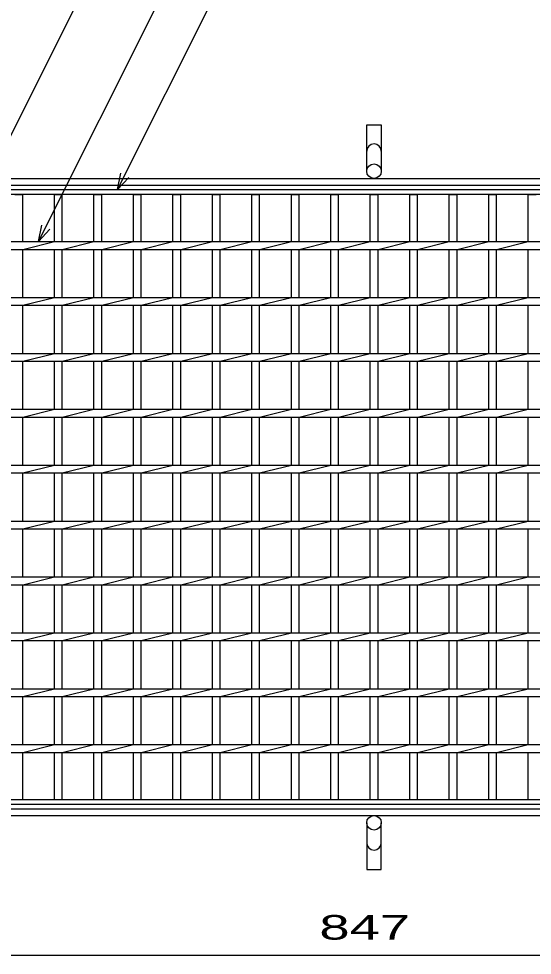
# Model space of a CAD drawing. Units: millimetres, scale not verified. Extents: x -1820 to 1731, y -1282 to 1054.
# Drawn here: x -1168 to -709, y -261 to 577 of the extents above; entities that cross this region are included whole.
import ezdxf
from ezdxf.enums import TextEntityAlignment as Align

# ---------------------------------------------------------------- set-up
doc = ezdxf.new("R2010")
doc.units = ezdxf.units.MM
doc.header["$LTSCALE"] = 10
for name, color, linetype, lineweight in [('16', 3, 'Continuous', 25), ('19', 6, 'Continuous', 25), ('22', 4, 'Continuous', 25)]:
    doc.layers.add(name, color=color, linetype=linetype, lineweight=lineweight)
doc.styles.add('ベクトル', font='')
doc.styles.get('ベクトル').set_extended_font_data('ベクトル')

msp = doc.modelspace()

# ---------------------------------------------------------------- linework, layer by layer
at = {"layer": '16'}
for p, q in [((-1348, 424), (-353, 424)), ((-353, 419.5), (-1348, 419.5)), ((-1171.5, 419.5), (-1164.5, 419.5)), ((-1164.5, 377.5), (-1164.5, 419.5)), ((-1136.2, 377.5), (-1136.2, 419.5)), ((-1136.2, 419.5), (-1129.2, 419.5)), ((-1129.2, 377.5), (-1129.2, 419.5)), ((-1100.9, 377.5), (-1100.9, 419.5)), ((-1100.9, 419.5), (-1093.9, 419.5)), ((-1093.9, 377.5), (-1093.9, 419.5)), ((-1065.6, 377.5), (-1065.6, 419.5)), ((-1065.6, 419.5), (-1058.6, 419.5)), ((-1058.6, 377.5), (-1058.6, 419.5)), ((-1030.3, 377.5), (-1030.3, 419.5)), ((-1030.3, 419.5), (-1023.3, 419.5)), ((-1023.3, 377.5), (-1023.3, 419.5)), ((-995, 377.5), (-995, 419.5)), ((-995, 419.5), (-988, 419.5)), ((-988, 377.5), (-988, 419.5)), ((-959.7, 377.5), (-959.7, 419.5)), ((-959.7, 419.5), (-952.7, 419.5)), ((-952.7, 377.5), (-952.7, 419.5)), ((-924.4, 377.5), (-924.4, 419.5)), ((-924.4, 419.5), (-917.4, 419.5)), ((-917.4, 377.5), (-917.4, 419.5)), ((-889.1, 377.5), (-889.1, 419.5)), ((-889.1, 419.5), (-882.1, 419.5)), ((-882.1, 377.5), (-882.1, 419.5)), ((-853.8, 377.5), (-853.8, 419.5)), ((-853.8, 419.5), (-846.8, 419.5)), ((-846.8, 377.5), (-846.8, 419.5)), ((-818.5, 377.5), (-818.5, 419.5)), ((-818.5, 419.5), (-811.5, 419.5)), ((-811.5, 377.5), (-811.5, 419.5)), ((-783.2, 377.5), (-783.2, 419.5)), ((-783.2, 419.5), (-776.2, 419.5)), ((-776.2, 377.5), (-776.2, 419.5)), ((-747.9, 377.5), (-747.9, 419.5)), ((-747.9, 419.5), (-740.9, 419.5)), ((-740.9, 377.5), (-740.9, 419.5)), ((-712.6, 377.5), (-712.6, 419.5)), ((-712.6, 419.5), (-705.6, 419.5)), ((-1242.1, 377.5), (-458.5, 377.5)), ((-1164.5, 370.5), (-1136.2, 377.5)), ((-1129.2, 370.5), (-1100.9, 377.5)), ((-1093.9, 370.5), (-1065.6, 377.5)), ((-1058.6, 370.5), (-1030.3, 377.5)), ((-1023.3, 370.5), (-995, 377.5)), ((-988, 370.5), (-959.7, 377.5)), ((-952.7, 370.5), (-924.4, 377.5)), ((-917.4, 370.5), (-889.1, 377.5)), ((-882.1, 370.5), (-853.8, 377.5)), ((-846.8, 370.5), (-818.5, 377.5)), ((-811.5, 370.5), (-783.2, 377.5)), ((-776.2, 370.5), (-747.9, 377.5)), ((-740.9, 370.5), (-712.6, 377.5)), ((-1242.1, 370.5), (-458.5, 370.5)), ((-1164.5, 327.5), (-1164.5, 370.5)), ((-1136.2, 327.5), (-1136.2, 370.5)), ((-1129.2, 327.5), (-1129.2, 370.5)), ((-1100.9, 327.5), (-1100.9, 370.5)), ((-1093.9, 327.5), (-1093.9, 370.5)), ((-1065.6, 327.5), (-1065.6, 370.5)), ((-1058.6, 327.5), (-1058.6, 370.5)), ((-1030.3, 327.5), (-1030.3, 370.5)), ((-1023.3, 327.5), (-1023.3, 370.5)), ((-995, 327.5), (-995, 370.5)), ((-988, 327.5), (-988, 370.5)), ((-959.7, 327.5), (-959.7, 370.5)), ((-952.7, 327.5), (-952.7, 370.5)), ((-924.4, 327.5), (-924.4, 370.5)), ((-917.4, 327.5), (-917.4, 370.5)), ((-889.1, 327.5), (-889.1, 370.5)), ((-882.1, 327.5), (-882.1, 370.5)), ((-853.8, 327.5), (-853.8, 370.5)), ((-846.8, 327.5), (-846.8, 370.5)), ((-818.5, 327.5), (-818.5, 370.5)), ((-811.5, 327.5), (-811.5, 370.5)), ((-783.2, 327.5), (-783.2, 370.5)), ((-776.2, 327.5), (-776.2, 370.5)), ((-747.9, 327.5), (-747.9, 370.5)), ((-740.9, 327.5), (-740.9, 370.5)), ((-712.6, 327.5), (-712.6, 370.5)), ((-1348, 327.5), (-353, 327.5)), ((-1164.5, 320.5), (-1136.2, 327.5)), ((-1129.2, 320.5), (-1100.9, 327.5)), ((-1093.9, 320.5), (-1065.6, 327.5)), ((-1058.6, 320.5), (-1030.3, 327.5)), ((-1023.3, 320.5), (-995, 327.5)), ((-988, 320.5), (-959.7, 327.5)), ((-952.7, 320.5), (-924.4, 327.5)), ((-917.4, 320.5), (-889.1, 327.5)), ((-882.1, 320.5), (-853.8, 327.5)), ((-846.8, 320.5), (-818.5, 327.5)), ((-811.5, 320.5), (-783.2, 327.5)), ((-776.2, 320.5), (-747.9, 327.5)), ((-740.9, 320.5), (-712.6, 327.5)), ((-1348, 320.5), (-353, 320.5)), ((-1164.5, 277.5), (-1164.5, 320.5)), ((-1136.2, 277.5), (-1136.2, 320.5)), ((-1129.2, 277.5), (-1129.2, 320.5)), ((-1100.9, 277.5), (-1100.9, 320.5)), ((-1093.9, 277.5), (-1093.9, 320.5)), ((-1065.6, 277.5), (-1065.6, 320.5)), ((-1058.6, 277.5), (-1058.6, 320.5)), ((-1030.3, 277.5), (-1030.3, 320.5)), ((-1023.3, 277.5), (-1023.3, 320.5)), ((-995, 277.5), (-995, 320.5)), ((-988, 277.5), (-988, 320.5)), ((-959.7, 277.5), (-959.7, 320.5)), ((-952.7, 277.5), (-952.7, 320.5)), ((-924.4, 277.5), (-924.4, 320.5)), ((-917.4, 277.5), (-917.4, 320.5)), ((-889.1, 277.5), (-889.1, 320.5)), ((-882.1, 277.5), (-882.1, 320.5)), ((-853.8, 277.5), (-853.8, 320.5)), ((-846.8, 277.5), (-846.8, 320.5)), ((-818.5, 277.5), (-818.5, 320.5)), ((-811.5, 277.5), (-811.5, 320.5)), ((-783.2, 277.5), (-783.2, 320.5)), ((-776.2, 277.5), (-776.2, 320.5)), ((-747.9, 277.5), (-747.9, 320.5)), ((-740.9, 277.5), (-740.9, 320.5)), ((-712.6, 277.5), (-712.6, 320.5)), ((-1348, 277.5), (-353, 277.5)), ((-1164.5, 270.5), (-1136.2, 277.5)), ((-1129.2, 270.5), (-1100.9, 277.5)), ((-1093.9, 270.5), (-1065.6, 277.5)), ((-1058.6, 270.5), (-1030.3, 277.5)), ((-1023.3, 270.5), (-995, 277.5)), ((-988, 270.5), (-959.7, 277.5)), ((-952.7, 270.5), (-924.4, 277.5)), ((-917.4, 270.5), (-889.1, 277.5)), ((-882.1, 270.5), (-853.8, 277.5)), ((-846.8, 270.5), (-818.5, 277.5)), ((-811.5, 270.5), (-783.2, 277.5)), ((-776.2, 270.5), (-747.9, 277.5)), ((-740.9, 270.5), (-712.6, 277.5)), ((-1348, 270.5), (-353, 270.5)), ((-1164.5, 227.5), (-1164.5, 270.5)), ((-1136.2, 227.5), (-1136.2, 270.5)), ((-1129.2, 227.5), (-1129.2, 270.5)), ((-1100.9, 227.5), (-1100.9, 270.5)), ((-1093.9, 227.5), (-1093.9, 270.5)), ((-1065.6, 227.5), (-1065.6, 270.5)), ((-1058.6, 227.5), (-1058.6, 270.5)), ((-1030.3, 227.5), (-1030.3, 270.5)), ((-1023.3, 227.5), (-1023.3, 270.5)), ((-995, 227.5), (-995, 270.5)), ((-988, 227.5), (-988, 270.5)), ((-959.7, 227.5), (-959.7, 270.5)), ((-952.7, 227.5), (-952.7, 270.5)), ((-924.4, 227.5), (-924.4, 270.5)), ((-917.4, 227.5), (-917.4, 270.5)), ((-889.1, 227.5), (-889.1, 270.5)), ((-882.1, 227.5), (-882.1, 270.5)), ((-853.8, 227.5), (-853.8, 270.5)), ((-846.8, 227.5), (-846.8, 270.5)), ((-818.5, 227.5), (-818.5, 270.5)), ((-811.5, 227.5), (-811.5, 270.5)), ((-783.2, 227.5), (-783.2, 270.5)), ((-776.2, 227.5), (-776.2, 270.5)), ((-747.9, 227.5), (-747.9, 270.5)), ((-740.9, 227.5), (-740.9, 270.5)), ((-712.6, 227.5), (-712.6, 270.5)), ((-1348, 227.5), (-353, 227.5)), ((-1164.5, 220.5), (-1136.2, 227.5)), ((-1129.2, 220.5), (-1100.9, 227.5)), ((-1093.9, 220.5), (-1065.6, 227.5)), ((-1058.6, 220.5), (-1030.3, 227.5)), ((-1023.3, 220.5), (-995, 227.5)), ((-988, 220.5), (-959.7, 227.5)), ((-952.7, 220.5), (-924.4, 227.5)), ((-917.4, 220.5), (-889.1, 227.5)), ((-882.1, 220.5), (-853.8, 227.5)), ((-846.8, 220.5), (-818.5, 227.5)), ((-811.5, 220.5), (-783.2, 227.5)), ((-776.2, 220.5), (-747.9, 227.5)), ((-740.9, 220.5), (-712.6, 227.5)), ((-1348, 220.5), (-353, 220.5)), ((-1164.5, 177.5), (-1164.5, 220.5)), ((-1136.2, 177.5), (-1136.2, 220.5)), ((-1129.2, 177.5), (-1129.2, 220.5)), ((-1100.9, 177.5), (-1100.9, 220.5)), ((-1093.9, 177.5), (-1093.9, 220.5)), ((-1065.6, 177.5), (-1065.6, 220.5)), ((-1058.6, 177.5), (-1058.6, 220.5)), ((-1030.3, 177.5), (-1030.3, 220.5)), ((-1023.3, 177.5), (-1023.3, 220.5)), ((-995, 177.5), (-995, 220.5)), ((-988, 177.5), (-988, 220.5)), ((-959.7, 177.5), (-959.7, 220.5)), ((-952.7, 177.5), (-952.7, 220.5)), ((-924.4, 177.5), (-924.4, 220.5)), ((-917.4, 177.5), (-917.4, 220.5)), ((-889.1, 177.5), (-889.1, 220.5)), ((-882.1, 177.5), (-882.1, 220.5)), ((-853.8, 177.5), (-853.8, 220.5)), ((-846.8, 177.5), (-846.8, 220.5)), ((-818.5, 177.5), (-818.5, 220.5)), ((-811.5, 177.5), (-811.5, 220.5)), ((-783.2, 177.5), (-783.2, 220.5)), ((-776.2, 177.5), (-776.2, 220.5)), ((-747.9, 177.5), (-747.9, 220.5)), ((-740.9, 177.5), (-740.9, 220.5)), ((-712.6, 177.5), (-712.6, 220.5)), ((-1348, 177.5), (-353, 177.5)), ((-1164.5, 170.5), (-1136.2, 177.5)), ((-1129.2, 170.5), (-1100.9, 177.5)), ((-1093.9, 170.5), (-1065.6, 177.5)), ((-1058.6, 170.5), (-1030.3, 177.5)), ((-1023.3, 170.5), (-995, 177.5)), ((-988, 170.5), (-959.7, 177.5)), ((-952.7, 170.5), (-924.4, 177.5)), ((-917.4, 170.5), (-889.1, 177.5)), ((-882.1, 170.5), (-853.8, 177.5)), ((-846.8, 170.5), (-818.5, 177.5)), ((-811.5, 170.5), (-783.2, 177.5)), ((-776.2, 170.5), (-747.9, 177.5)), ((-740.9, 170.5), (-712.6, 177.5)), ((-1348, 170.5), (-353, 170.5)), ((-1164.5, 127.5), (-1164.5, 170.5)), ((-1136.2, 127.5), (-1136.2, 170.5)), ((-1129.2, 127.5), (-1129.2, 170.5)), ((-1100.9, 127.5), (-1100.9, 170.5)), ((-1093.9, 127.5), (-1093.9, 170.5)), ((-1065.6, 127.5), (-1065.6, 170.5)), ((-1058.6, 127.5), (-1058.6, 170.5)), ((-1030.3, 127.5), (-1030.3, 170.5)), ((-1023.3, 127.5), (-1023.3, 170.5)), ((-995, 127.5), (-995, 170.5)), ((-988, 127.5), (-988, 170.5)), ((-959.7, 127.5), (-959.7, 170.5)), ((-952.7, 127.5), (-952.7, 170.5)), ((-924.4, 127.5), (-924.4, 170.5)), ((-917.4, 127.5), (-917.4, 170.5)), ((-889.1, 127.5), (-889.1, 170.5)), ((-882.1, 127.5), (-882.1, 170.5)), ((-853.8, 127.5), (-853.8, 170.5)), ((-846.8, 127.5), (-846.8, 170.5)), ((-818.5, 127.5), (-818.5, 170.5)), ((-811.5, 127.5), (-811.5, 170.5)), ((-783.2, 127.5), (-783.2, 170.5)), ((-776.2, 127.5), (-776.2, 170.5)), ((-747.9, 127.5), (-747.9, 170.5)), ((-740.9, 127.5), (-740.9, 170.5)), ((-712.6, 127.5), (-712.6, 170.5)), ((-1348, 127.5), (-353, 127.5)), ((-1164.5, 120.5), (-1136.2, 127.5)), ((-1129.2, 120.5), (-1100.9, 127.5)), ((-1093.9, 120.5), (-1065.6, 127.5)), ((-1058.6, 120.5), (-1030.3, 127.5)), ((-1023.3, 120.5), (-995, 127.5)), ((-988, 120.5), (-959.7, 127.5)), ((-952.7, 120.5), (-924.4, 127.5)), ((-917.4, 120.5), (-889.1, 127.5)), ((-882.1, 120.5), (-853.8, 127.5)), ((-846.8, 120.5), (-818.5, 127.5)), ((-811.5, 120.5), (-783.2, 127.5)), ((-776.2, 120.5), (-747.9, 127.5)), ((-740.9, 120.5), (-712.6, 127.5)), ((-1348, 120.5), (-353, 120.5)), ((-1164.5, 77.5), (-1164.5, 120.5)), ((-1136.2, 77.5), (-1136.2, 120.5)), ((-1129.2, 77.5), (-1129.2, 120.5)), ((-1100.9, 77.5), (-1100.9, 120.5)), ((-1093.9, 77.5), (-1093.9, 120.5)), ((-1065.6, 77.5), (-1065.6, 120.5)), ((-1058.6, 77.5), (-1058.6, 120.5)), ((-1030.3, 77.5), (-1030.3, 120.5)), ((-1023.3, 77.5), (-1023.3, 120.5)), ((-995, 77.5), (-995, 120.5)), ((-988, 77.5), (-988, 120.5)), ((-959.7, 77.5), (-959.7, 120.5)), ((-952.7, 77.5), (-952.7, 120.5)), ((-924.4, 77.5), (-924.4, 120.5)), ((-917.4, 77.5), (-917.4, 120.5)), ((-889.1, 77.5), (-889.1, 120.5)), ((-882.1, 77.5), (-882.1, 120.5)), ((-853.8, 77.5), (-853.8, 120.5)), ((-846.8, 77.5), (-846.8, 120.5)), ((-818.5, 77.5), (-818.5, 120.5)), ((-811.5, 77.5), (-811.5, 120.5)), ((-783.2, 77.5), (-783.2, 120.5)), ((-776.2, 77.5), (-776.2, 120.5)), ((-747.9, 77.5), (-747.9, 120.5)), ((-740.9, 77.5), (-740.9, 120.5)), ((-712.6, 77.5), (-712.6, 120.5)), ((-1348, 77.5), (-353, 77.5)), ((-1164.5, 70.5), (-1136.2, 77.5)), ((-1129.2, 70.5), (-1100.9, 77.5)), ((-1093.9, 70.5), (-1065.6, 77.5)), ((-1058.6, 70.5), (-1030.3, 77.5)), ((-1023.3, 70.5), (-995, 77.5)), ((-988, 70.5), (-959.7, 77.5)), ((-952.7, 70.5), (-924.4, 77.5)), ((-917.4, 70.5), (-889.1, 77.5)), ((-882.1, 70.5), (-853.8, 77.5)), ((-846.8, 70.5), (-818.5, 77.5)), ((-811.5, 70.5), (-783.2, 77.5)), ((-776.2, 70.5), (-747.9, 77.5)), ((-740.9, 70.5), (-712.6, 77.5)), ((-1348, 70.5), (-353, 70.5)), ((-1164.5, 27.5), (-1164.5, 70.5)), ((-1136.2, 27.5), (-1136.2, 70.5)), ((-1129.2, 27.5), (-1129.2, 70.5)), ((-1100.9, 27.5), (-1100.9, 70.5)), ((-1093.9, 27.5), (-1093.9, 70.5)), ((-1065.6, 27.5), (-1065.6, 70.5)), ((-1058.6, 27.5), (-1058.6, 70.5)), ((-1030.3, 27.5), (-1030.3, 70.5)), ((-1023.3, 27.5), (-1023.3, 70.5)), ((-995, 27.5), (-995, 70.5)), ((-988, 27.5), (-988, 70.5)), ((-959.7, 27.5), (-959.7, 70.5)), ((-952.7, 27.5), (-952.7, 70.5)), ((-924.4, 27.5), (-924.4, 70.5)), ((-917.4, 27.5), (-917.4, 70.5)), ((-889.1, 27.5), (-889.1, 70.5)), ((-882.1, 27.5), (-882.1, 70.5)), ((-853.8, 27.5), (-853.8, 70.5)), ((-846.8, 27.5), (-846.8, 70.5)), ((-818.5, 27.5), (-818.5, 70.5)), ((-811.5, 27.5), (-811.5, 70.5)), ((-783.2, 27.5), (-783.2, 70.5)), ((-776.2, 27.5), (-776.2, 70.5)), ((-747.9, 27.5), (-747.9, 70.5)), ((-740.9, 27.5), (-740.9, 70.5)), ((-712.6, 27.5), (-712.6, 70.5)), ((-1348, 27.5), (-353, 27.5)), ((-1164.5, 20.5), (-1136.2, 27.5)), ((-1129.2, 20.5), (-1100.9, 27.5)), ((-1093.9, 20.5), (-1065.6, 27.5)), ((-1058.6, 20.5), (-1030.3, 27.5)), ((-1023.3, 20.5), (-995, 27.5)), ((-988, 20.5), (-959.7, 27.5)), ((-952.7, 20.5), (-924.4, 27.5)), ((-917.4, 20.5), (-889.1, 27.5)), ((-882.1, 20.5), (-853.8, 27.5)), ((-846.8, 20.5), (-818.5, 27.5)), ((-811.5, 20.5), (-783.2, 27.5)), ((-776.2, 20.5), (-747.9, 27.5)), ((-740.9, 20.5), (-712.6, 27.5)), ((-1348, 20.5), (-353, 20.5)), ((-1164.5, -22.5), (-1164.5, 20.5)), ((-1136.2, -22.5), (-1136.2, 20.5)), ((-1129.2, -22.5), (-1129.2, 20.5)), ((-1100.9, -22.5), (-1100.9, 20.5)), ((-1093.9, -22.5), (-1093.9, 20.5)), ((-1065.6, -22.5), (-1065.6, 20.5)), ((-1058.6, -22.5), (-1058.6, 20.5)), ((-1030.3, -22.5), (-1030.3, 20.5)), ((-1023.3, -22.5), (-1023.3, 20.5)), ((-995, -22.5), (-995, 20.5)), ((-988, -22.5), (-988, 20.5)), ((-959.7, -22.5), (-959.7, 20.5)), ((-952.7, -22.5), (-952.7, 20.5)), ((-924.4, -22.5), (-924.4, 20.5)), ((-917.4, -22.5), (-917.4, 20.5)), ((-889.1, -22.5), (-889.1, 20.5)), ((-882.1, -22.5), (-882.1, 20.5)), ((-853.8, -22.5), (-853.8, 20.5)), ((-846.8, -22.5), (-846.8, 20.5)), ((-818.5, -22.5), (-818.5, 20.5)), ((-811.5, -22.5), (-811.5, 20.5)), ((-783.2, -22.5), (-783.2, 20.5)), ((-776.2, -22.5), (-776.2, 20.5)), ((-747.9, -22.5), (-747.9, 20.5)), ((-740.9, -22.5), (-740.9, 20.5)), ((-712.6, -22.5), (-712.6, 20.5)), ((-1348, -22.5), (-353, -22.5)), ((-1164.5, -29.5), (-1136.2, -22.5)), ((-1129.2, -29.5), (-1100.9, -22.5)), ((-1093.9, -29.5), (-1065.6, -22.5)), ((-1058.6, -29.5), (-1030.3, -22.5)), ((-1023.3, -29.5), (-995, -22.5)), ((-988, -29.5), (-959.7, -22.5)), ((-952.7, -29.5), (-924.4, -22.5)), ((-917.4, -29.5), (-889.1, -22.5)), ((-882.1, -29.5), (-853.8, -22.5)), ((-846.8, -29.5), (-818.5, -22.5)), ((-811.5, -29.5), (-783.2, -22.5)), ((-776.2, -29.5), (-747.9, -22.5)), ((-740.9, -29.5), (-712.6, -22.5)), ((-1348, -29.5), (-353, -29.5)), ((-1164.5, -72.5), (-1164.5, -29.5)), ((-1136.2, -72.5), (-1136.2, -29.5)), ((-1129.2, -72.5), (-1129.2, -29.5)), ((-1100.9, -72.5), (-1100.9, -29.5)), ((-1093.9, -72.5), (-1093.9, -29.5)), ((-1065.6, -72.5), (-1065.6, -29.5)), ((-1058.6, -72.5), (-1058.6, -29.5)), ((-1030.3, -72.5), (-1030.3, -29.5)), ((-1023.3, -72.5), (-1023.3, -29.5)), ((-995, -72.5), (-995, -29.5)), ((-988, -72.5), (-988, -29.5)), ((-959.7, -72.5), (-959.7, -29.5)), ((-952.7, -72.5), (-952.7, -29.5)), ((-924.4, -72.5), (-924.4, -29.5)), ((-917.4, -72.5), (-917.4, -29.5)), ((-889.1, -72.5), (-889.1, -29.5)), ((-882.1, -72.5), (-882.1, -29.5)), ((-853.8, -72.5), (-853.8, -29.5)), ((-846.8, -72.5), (-846.8, -29.5)), ((-818.5, -72.5), (-818.5, -29.5)), ((-811.5, -72.5), (-811.5, -29.5)), ((-783.2, -72.5), (-783.2, -29.5)), ((-776.2, -72.5), (-776.2, -29.5)), ((-747.9, -72.5), (-747.9, -29.5)), ((-740.9, -72.5), (-740.9, -29.5)), ((-712.6, -72.5), (-712.6, -29.5)), ((-1242.1, -72.5), (-458.5, -72.5)), ((-1164.5, -79.5), (-1136.2, -72.5)), ((-1129.2, -79.5), (-1100.9, -72.5)), ((-1093.9, -79.5), (-1065.6, -72.5)), ((-1058.6, -79.5), (-1030.3, -72.5)), ((-1023.3, -79.5), (-995, -72.5)), ((-988, -79.5), (-959.7, -72.5)), ((-952.7, -79.5), (-924.4, -72.5)), ((-917.4, -79.5), (-889.1, -72.5)), ((-882.1, -79.5), (-853.8, -72.5)), ((-846.8, -79.5), (-818.5, -72.5)), ((-811.5, -79.5), (-783.2, -72.5)), ((-776.2, -79.5), (-747.9, -72.5)), ((-740.9, -79.5), (-712.6, -72.5)), ((-1242.1, -79.5), (-458.5, -79.5)), ((-1164.5, -121.5), (-1164.5, -79.5)), ((-1136.2, -121.5), (-1136.2, -79.5)), ((-1129.2, -121.5), (-1129.2, -79.5)), ((-1100.9, -121.5), (-1100.9, -79.5)), ((-1093.9, -121.5), (-1093.9, -79.5)), ((-1065.6, -121.5), (-1065.6, -79.5)), ((-1058.6, -121.5), (-1058.6, -79.5)), ((-1030.3, -121.5), (-1030.3, -79.5)), ((-1023.3, -121.5), (-1023.3, -79.5)), ((-995, -121.5), (-995, -79.5)), ((-988, -121.5), (-988, -79.5)), ((-959.7, -121.5), (-959.7, -79.5)), ((-952.7, -121.5), (-952.7, -79.5)), ((-924.4, -121.5), (-924.4, -79.5)), ((-917.4, -121.5), (-917.4, -79.5)), ((-889.1, -121.5), (-889.1, -79.5)), ((-882.1, -121.5), (-882.1, -79.5)), ((-853.8, -121.5), (-853.8, -79.5)), ((-846.8, -121.5), (-846.8, -79.5)), ((-818.5, -121.5), (-818.5, -79.5)), ((-811.5, -121.5), (-811.5, -79.5)), ((-783.2, -121.5), (-783.2, -79.5)), ((-776.2, -121.5), (-776.2, -79.5)), ((-747.9, -121.5), (-747.9, -79.5)), ((-740.9, -121.5), (-740.9, -79.5)), ((-712.6, -121.5), (-712.6, -79.5)), ((-1348, -121.5), (-353, -121.5)), ((-1171.5, -121.5), (-1164.5, -121.5)), ((-1136.2, -121.5), (-1129.2, -121.5)), ((-1100.9, -121.5), (-1093.9, -121.5)), ((-1065.6, -121.5), (-1058.6, -121.5)), ((-1030.3, -121.5), (-1023.3, -121.5)), ((-995, -121.5), (-988, -121.5)), ((-959.7, -121.5), (-952.7, -121.5)), ((-924.4, -121.5), (-917.4, -121.5)), ((-889.1, -121.5), (-882.1, -121.5)), ((-853.8, -121.5), (-846.8, -121.5)), ((-818.5, -121.5), (-811.5, -121.5)), ((-783.2, -121.5), (-776.2, -121.5)), ((-747.9, -121.5), (-740.9, -121.5)), ((-712.6, -121.5), (-705.6, -121.5)), ((-353, -126), (-1348, -126))]:
    msp.add_line(p, q, dxfattribs=at)
at = {"layer": '19'}
for p, q in [((-857, 440.5), (-857, 482.12)), ((-857, 482.12), (-844, 482.12)), ((-844, 482.12), (-844, 440.5)), ((-1350.5, 434), (-350.5, 434)), ((-1350.5, 428), (-350.5, 428)), ((-1350.5, -130), (-350.5, -130)), ((-1350.5, -136), (-350.5, -136)), ((-857, -142.5), (-857, -184.12)), ((-844, -184.12), (-844, -142.5)), ((-857, -184.12), (-844, -184.12))]:
    msp.add_line(p, q, dxfattribs=at)
for centre in [(-850.5, 440.5), (-850.5, -142.5)]:
    msp.add_circle(centre, 6.5, dxfattribs=at)
for centre, start, end in [((-850.5, 458.34), 0, 180), ((-850.5, -160.34), 180, 0)]:
    msp.add_arc(centre, 6.5, start, end, dxfattribs=at)
at = {"layer": '22'}
for p, q in [((-1235.1, 352.5), (-1053.35, 716)), ((-1150.35, 377.5), (-1004.35, 669.5)), ((-1079.75, 424), (-982, 619.5)), ((-1079.75, 424), (-1076.75, 438.6)), ((-1079.75, 424), (-1069.75, 435)), ((-1150.35, 377.5), (-1147.35, 392.1)), ((-1150.35, 377.5), (-1140.35, 388.5)), ((-1273.9, -261), (-426.7, -261))]:
    msp.add_line(p, q, dxfattribs=at)

# ---------------------------------------------------------------- texts
at = {"layer": '22', "color": 2, "style": 'ベクトル', "width": 1.65}
msp.add_text(' 847 ', height=21.99, dxfattribs=at).set_placement((-912.8, -236), align=Align.MIDDLE_LEFT)

doc.saveas('drawing.dxf')
